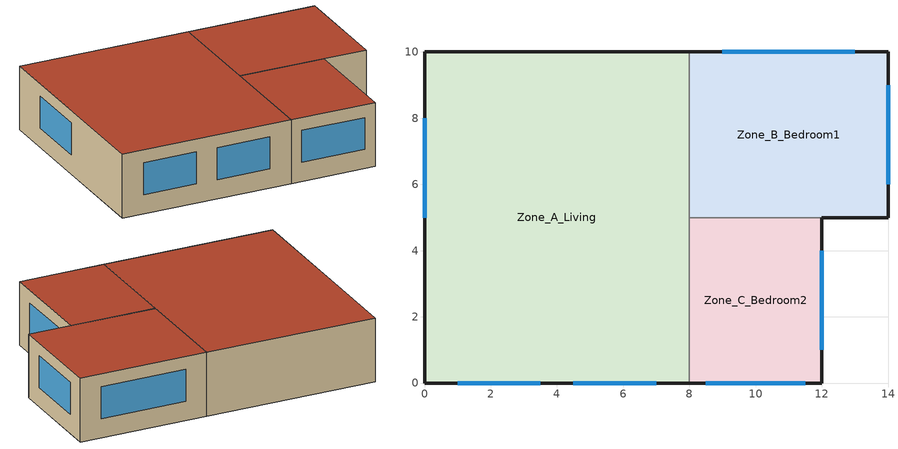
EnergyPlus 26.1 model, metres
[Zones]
Zone_A_Living
 floor ground (Ground_Floor): 0,0 0,10 8,10 8,0 z0
 wall outside (Exterior_Wall): 8,10 0,10 0,0 8,0 z0:3
 wall to Zone_B_Bedroom1 (Interior_Wall): 8,5 8,10 z0:3
 wall to Zone_C_Bedroom2 (Interior_Wall): 8,0 8,5 z0:3
 window (Window_Double_Glazing): 1,0 3.5,0 / 4.5,0 7,0 / 0,8 0,5 z0.9:2.4
 roof outside (Roof_Construction): 0,10 0,0 8,0 8,10 z3
Zone_B_Bedroom1
 floor ground (Ground_Floor): 8,5 8,10 14,10 14,5 z0
 wall outside (Exterior_Wall): 12,5 14,5 14,10 8,10 z0:3
 wall to Zone_C_Bedroom2 (Interior_Wall): 8,5 12,5 z0:3
 window (Window_Double_Glazing): 14,6 14,9 / 13,10 9,10 z0.9:2.4
 roof outside (Roof_Construction): 8,10 8,5 14,5 14,10 z3
Zone_C_Bedroom2
 floor ground (Ground_Floor): 8,0 8,5 12,5 12,0 z0
 wall outside (Exterior_Wall): 8,0 12,0 12,5 z0:3
 window (Window_Double_Glazing): 12,1 12,4 / 8.5,0 11.5,0 z0.9:2.4
 roof outside (Roof_Construction): 8,5 8,0 12,0 12,5 z3
[Building]
L-Shaped Residential Building: Loads convergence tolerance value=0.04; Maximum number of warmup days=25; Minimum number of warmup days=6; North axis=0; Solar distribution=FullInteriorAndExterior; Temperature convergence tolerance value=0.4; Terrain=Suburbs
[Site:Location]
Shenzhen_GD_CHN: Elevation=4; Keep site location information=No; Latitude=22.54; Longitude=114; Time zone=8
[Construction]
Exterior_Wall: Cement_Mortar_20mm, Concrete_Block_200mm, EPS_Insulation_30mm, Gypsum_Board_12mm
Ground_Floor: Ceramic_Tile_10mm, Cement_Screed_30mm, Concrete_Slab_150mm
Interior_Wall: Gypsum_Board_12mm, Brick_120mm, Gypsum_Board_12mm
Roof_Construction: Roof_Waterproof_5mm, Roof_Screed_40mm, XPS_Insulation_50mm, RC_Slab_120mm
Window_Double_Glazing: Double_Glazing_6_12_6
[Material] Solar absorptance=0.7; Thermal absorptance=0.9; Visible absorptance=0.7
Name | Conductivity | Density | Roughness | Specific heat | Thickness
Brick_120mm | 0.89 | 1920 | MediumRough | 790 | 0.12
Cement_Mortar_20mm | 0.93 | 1800 | MediumRough | 1050 | 0.02
Cement_Screed_30mm | 1.4 | 2100 | MediumRough | 840 | 0.03
Ceramic_Tile_10mm | 1.3 | 2300 | Smooth | 840 | 0.01
Concrete_Block_200mm | 1.13 | 2000 | MediumRough | 920 | 0.2
Concrete_Slab_150mm | 1.74 | 2400 | MediumRough | 920 | 0.15
EPS_Insulation_30mm | 0.04 | 25 | Smooth | 1380 | 0.03
Gypsum_Board_12mm | 0.16 | 785 | Smooth | 830 | 0.012
RC_Slab_120mm | 1.74 | 2400 | MediumRough | 920 | 0.12
Roof_Screed_40mm | 1.4 | 2100 | MediumRough | 840 | 0.04
Roof_Waterproof_5mm | 0.17 | 1100 | Smooth | 1000 | 0.005
XPS_Insulation_50mm | 0.035 | 35 | Smooth | 1400 | 0.05
[WindowMaterial:SimpleGlazingSystem]
Double_Glazing_6_12_6: Solar heat gain coefficient=0.6; U factor=2.7; Visible transmittance=0.78
[Zone] Ceiling height=Autocalculate; Floor area=Autocalculate; Multiplier=1; Part of total floor area=Yes; Type=1; Volume=Autocalculate; Zone inside convection algorithm=TARP; Zone outside convection algorithm=DOE-2
Zone_A_Living; Zone_B_Bedroom1; Zone_C_Bedroom2
